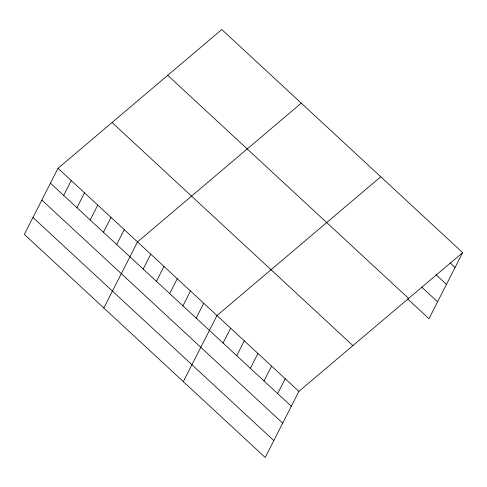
<?xml version="1.0" encoding="UTF-8"?>
<svg xmlns="http://www.w3.org/2000/svg" width="487" height="487" viewBox="0 0 487 487"><rect width="100%" height="100%" fill="white"/><g stroke="black" fill="none" stroke-linecap="round" stroke-linejoin="round"><path stroke-width="0.73" d="M58.02 168.295L24.35 234.375L265.214 457.47L298.884 391.384L462.65 252.625L221.786 29.53L58.02 168.295L298.884 391.384M63.694 195.427L71.266 180.567M76.94 207.699L84.513 192.834M90.186 219.972L97.765 205.106M103.439 232.238L111.012 217.379M116.685 244.511L124.258 229.645M103.834 307.997L137.504 241.917L301.27 103.153M143.178 269.049L150.751 254.184M156.424 281.322L163.997 266.456M169.671 293.588L177.25 278.728M182.923 305.86L190.496 290.995M196.17 318.127L203.743 303.267M183.319 381.619L216.989 315.533L380.755 176.775M223.064 343.043L230.637 328.177M236.712 355.68L244.285 340.821M250.361 368.324L257.933 353.459M264.009 380.968L271.588 366.102M277.663 393.606L285.236 378.746M462.65 252.625L428.98 318.705L407.686 298.981M450.165 262.937L455.077 267.485M436.09 274.778L446.463 284.39M421.76 287.135L437.594 301.8M167.741 75.327L408.605 298.415M112.065 122.505L352.929 345.593M50.447 183.161L291.311 406.249M41.833 200.06L282.697 423.148M32.964 217.476L273.822 440.565"/></g></svg>
